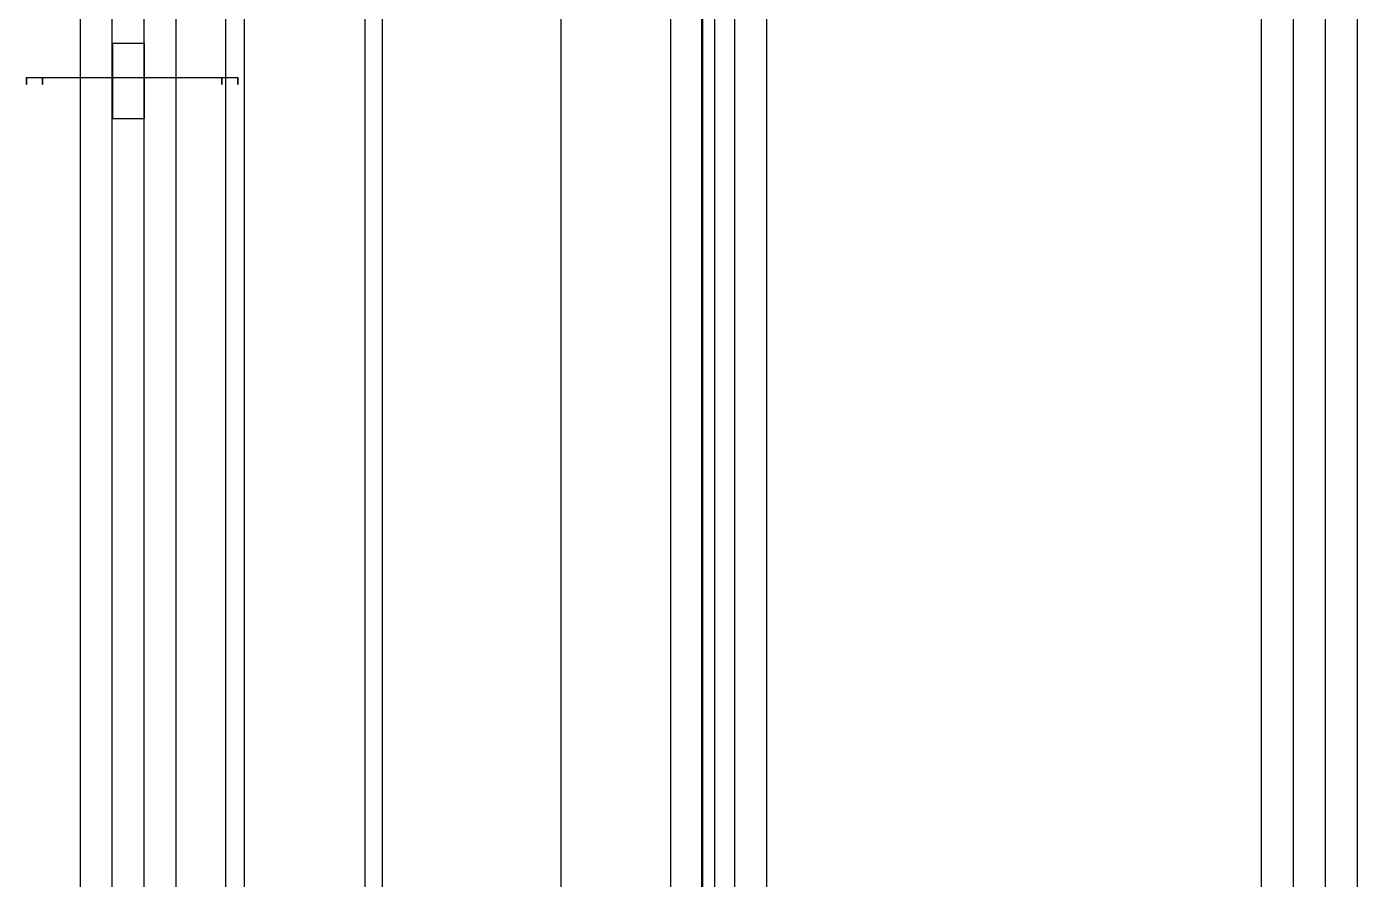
# Model space of a CAD drawing. Header units: millimetres. Extents: x -295 to 1561, y -7 to 1236.
# Drawn here: x -283.6 to -125.3, y 205 to 306.5 of the extents above; entities that cross this region are included whole.
import ezdxf

# ---------------------------------------------------------------- set-up
doc = ezdxf.new("R2010")
doc.units = ezdxf.units.MM
doc.header["$MEASUREMENT"] = 0
for name, color, linetype, true_color in [('00_主架構', 7, 'Continuous', 0x000000), ('21_螺絲', 5, 'Continuous', 0x0000ff), ('竹編', 7, 'Continuous', 0x000000), ('草地', 7, 'Continuous', 0x000000)]:
    doc.layers.add(name, color=color, linetype=linetype, true_color=true_color)

msp = doc.modelspace()

# ---------------------------------------------------------------- linework, layer by layer
at = {"layer": '00_主架構'}
for points in [[(-277.2, 0, 300), (-277.2, 200, 300), (-277.2, 400, 300)], [(-277.2, 0, 291.1), (-277.2, 200, 291.1), (-277.2, 400, 291.1)], [(-277.2, 0, 8.9), (-277.2, 200, 8.9), (-277.2, 400, 8.9)], [(-277.2, 0), (-277.2, 200), (-277.2, 400)], [(-273.4, 0, 300), (-273.4, 200, 300), (-273.4, 400, 300)], [(-273.4, 0, 291.1), (-273.4, 200, 291.1), (-273.4, 400, 291.1)], [(-273.4, 0, 8.9), (-273.4, 200, 8.9), (-273.4, 400, 8.9)], [(-273.4, 0), (-273.4, 200), (-273.4, 400)], [(-269.6, 0, 300), (-269.6, 200, 300), (-269.6, 400, 300)], [(-269.6, 0, 291.1), (-269.6, 200, 291.1), (-269.6, 400, 291.1)], [(-269.6, 0, 8.9), (-269.6, 200, 8.9), (-269.6, 400, 8.9)], [(-269.6, 0), (-269.6, 200), (-269.6, 400)], [(-265.8, 0, 300), (-265.8, 200, 300), (-265.8, 400, 300)], [(-265.8, 0, 291.1), (-265.8, 200, 291.1), (-265.8, 400, 291.1)], [(-265.8, 0, 8.9), (-265.8, 200, 8.9), (-265.8, 400, 8.9)], [(-265.8, 0), (-265.8, 200), (-265.8, 400)], [(-206.95, 0, 300), (-206.95, 200, 300), (-206.95, 400, 300)], [(-206.95, 0, 291.1), (-206.95, 200, 291.1), (-206.95, 400, 291.1)], [(-206.95, 0, 8.9), (-206.95, 200, 8.9), (-206.95, 400, 8.9)], [(-206.95, 0), (-206.95, 200), (-206.95, 400)], [(-203.15, 0, 300), (-203.15, 200, 300), (-203.15, 400, 300)], [(-203.15, 0, 291.1), (-203.15, 200, 291.1), (-203.15, 400, 291.1)], [(-203.15, 0, 8.9), (-203.15, 200, 8.9), (-203.15, 400, 8.9)], [(-203.15, 0), (-203.15, 200), (-203.15, 400)], [(-199.35, 0, 300), (-199.35, 200, 300), (-199.35, 400, 300)], [(-199.35, 0, 291.1), (-199.35, 200, 291.1), (-199.35, 400, 291.1)], [(-199.35, 0, 8.9), (-199.35, 200, 8.9), (-199.35, 400, 8.9)], [(-199.35, 0), (-199.35, 200), (-199.35, 400)], [(-195.55, 0, 300), (-195.55, 200, 300), (-195.55, 400, 300)], [(-195.55, 0, 291.1), (-195.55, 200, 291.1), (-195.55, 400, 291.1)], [(-195.55, 0, 8.9), (-195.55, 200, 8.9), (-195.55, 400, 8.9)], [(-195.55, 0), (-195.55, 200), (-195.55, 400)], [(-136.7, 0, 300), (-136.7, 200, 300), (-136.7, 400, 300)], [(-136.7, 0, 291.1), (-136.7, 200, 291.1), (-136.7, 400, 291.1)], [(-136.7, 0, 8.9), (-136.7, 200, 8.9), (-136.7, 400, 8.9)], [(-136.7, 0), (-136.7, 200), (-136.7, 400)], [(-132.9, 0, 300), (-132.9, 200, 300), (-132.9, 400, 300)], [(-132.9, 0, 291.1), (-132.9, 200, 291.1), (-132.9, 400, 291.1)], [(-132.9, 0, 8.9), (-132.9, 200, 8.9), (-132.9, 400, 8.9)], [(-132.9, 0), (-132.9, 200), (-132.9, 400)], [(-129.1, 0, 300), (-129.1, 200, 300), (-129.1, 400, 300)], [(-129.1, 0, 291.1), (-129.1, 200, 291.1), (-129.1, 400, 291.1)], [(-129.1, 0, 8.9), (-129.1, 200, 8.9), (-129.1, 400, 8.9)], [(-129.1, 0), (-129.1, 200), (-129.1, 400)], [(-125.3, 0, 300), (-125.3, 200, 300), (-125.3, 400, 300)], [(-125.3, 0, 291.1), (-125.3, 200, 291.1), (-125.3, 400, 291.1)], [(-125.3, 0, 8.9), (-125.3, 200, 8.9), (-125.3, 400, 8.9)], [(-125.3, 0), (-125.3, 200), (-125.3, 400)], [(-269.588, 304.45, 0.003), (-271.488, 304.45, 0.003), (-273.388, 304.45, 0.003)], [(-273.388, 304.45, 0.003), (-273.388, 304.45, 150.003), (-273.388, 304.45, 300.003)], [(-269.588, 304.45, 300.003), (-271.488, 304.45, 300.003), (-273.388, 304.45, 300.003)], [(-273.388, 304.45, 0.003), (-273.388, 300, 0.003), (-273.388, 295.55, 0.003)], [(-273.388, 304.45, 300.003), (-273.388, 300, 300.003), (-273.388, 295.55, 300.003)], [(-269.588, 295.55, 0.003), (-269.588, 300, 0.003), (-269.588, 304.45, 0.003)], [(-269.588, 304.45, 0.003), (-269.588, 304.45, 150.003), (-269.588, 304.45, 300.003)], [(-269.588, 295.55, 300.003), (-269.588, 300, 300.003), (-269.588, 304.45, 300.003)], [(-273.388, 295.55, 0.003), (-271.488, 295.55, 0.003), (-269.588, 295.55, 0.003)], [(-273.388, 295.55, 300.003), (-271.488, 295.55, 300.003), (-269.588, 295.55, 300.003)], [(-273.388, 295.55, 0.003), (-273.388, 295.55, 150.003), (-273.388, 295.55, 300.003)], [(-269.588, 295.55, 0.003), (-269.588, 295.55, 150.003), (-269.588, 295.55, 300.003)]]:
    msp.add_open_spline(points, degree=2, dxfattribs=at)
at = {"layer": '21_螺絲'}
for points in [[(-283.596, 300.4, 4.451), (-283.596, 300.4, 4.851), (-283.596, 300, 4.851), (-283.596, 299.6, 4.851), (-283.596, 299.6, 4.451), (-283.596, 299.6, 4.051), (-283.596, 300, 4.051), (-283.596, 300.4, 4.051), (-283.596, 300.4, 4.451)], [(-281.696, 300.4, 295.552), (-281.696, 300.4, 295.952), (-281.696, 300, 295.952), (-281.696, 299.6, 295.952), (-281.696, 299.6, 295.552), (-281.696, 299.6, 295.152), (-281.696, 300, 295.152), (-281.696, 300.4, 295.152), (-281.696, 300.4, 295.552)], [(-260.364, 300.4, 4.451), (-260.364, 300.4, 4.851), (-260.364, 300, 4.851), (-260.364, 299.6, 4.851), (-260.364, 299.6, 4.451), (-260.364, 299.6, 4.051), (-260.364, 300, 4.051), (-260.364, 300.4, 4.051), (-260.364, 300.4, 4.451)], [(-258.464, 300.4, 295.552), (-258.464, 300.4, 295.952), (-258.464, 300, 295.952), (-258.464, 299.6, 295.952), (-258.464, 299.6, 295.552), (-258.464, 299.6, 295.152), (-258.464, 300, 295.152), (-258.464, 300.4, 295.152), (-258.464, 300.4, 295.552)]]:
    msp.add_rational_spline(points, [1, 0.707106781187, 1, 0.707106781187, 1, 0.707106781187, 1, 0.707106781187, 1], degree=2, knots=[0, 0, 0, 0.6283185, 0.6283185, 1.2566371, 1.2566371, 1.8849556, 1.8849556, 2.5132741, 2.5132741, 2.5132741], dxfattribs=at)
for points in [[(-283.596, 300.4, 4.451), (-271.98, 300.4, 4.451), (-260.364, 300.4, 4.451)], [(-281.696, 300.4, 295.552), (-270.08, 300.4, 295.552), (-258.464, 300.4, 295.552)]]:
    msp.add_open_spline(points, degree=2, dxfattribs=at)
at = {"layer": '竹編'}
for p, q in [((-203.259, 66.754, 286.458), (-203.259, 333.285, 286.458)), ((-201.73, 68.383, 285.249), (-201.73, 331.63, 285.249))]:
    msp.add_line(p, q, dxfattribs=at)
for points in [[(-259.893, 66.754, 61.082), (-259.893, 200.02, 61.082), (-259.893, 333.285, 61.082)], [(-259.893, 66.754, 236.458), (-259.893, 200.02, 236.458), (-259.893, 333.285, 236.458)], [(-259.893, 66.754, 148.77), (-259.893, 200.02, 148.77), (-259.893, 333.285, 148.77)], [(-243.306, 66.754, 271.813), (-243.306, 200.02, 271.813), (-243.306, 333.285, 271.813)], [(-243.306, 66.754, 25.726), (-243.306, 200.02, 25.726), (-243.306, 333.285, 25.726)], [(-220.057, 333.285, 13.332), (-220.057, 200.02, 13.332), (-220.057, 66.754, 13.332)], [(-257.661, 68.383, 63.02), (-257.661, 200.006, 63.02), (-257.661, 331.63, 63.02)], [(-257.661, 68.383, 235.947), (-257.661, 200.006, 235.947), (-257.661, 331.63, 235.947)], [(-257.661, 68.383, 149.484), (-257.661, 200.006, 149.484), (-257.661, 331.63, 149.484)], [(-241.279, 68.383, 270.809), (-241.279, 200.006, 270.809), (-241.279, 331.63, 270.809)], [(-241.279, 68.383, 28.158), (-241.279, 200.006, 28.158), (-241.279, 331.63, 28.158)], [(-220.057, 331.63, 16.44), (-220.057, 200.006, 16.44), (-220.057, 68.383, 16.44)]]:
    msp.add_open_spline(points, degree=2, dxfattribs=at)
at = {"layer": '草地'}
for p, q in [((-203.259, 66.754, 11.082), (-203.259, 333.285, 11.082)), ((-201.73, 68.383, 13.718), (-201.73, 331.63, 13.718))]:
    msp.add_line(p, q, dxfattribs=at)
for points in [[(-220.057, 333.285, 13.332), (-220.057, 200.02, 13.332), (-220.057, 66.754, 13.332)], [(-220.057, 331.63, 16.44), (-220.057, 200.006, 16.44), (-220.057, 68.383, 16.44)]]:
    msp.add_open_spline(points, degree=2, dxfattribs=at)

doc.saveas('drawing.dxf')
